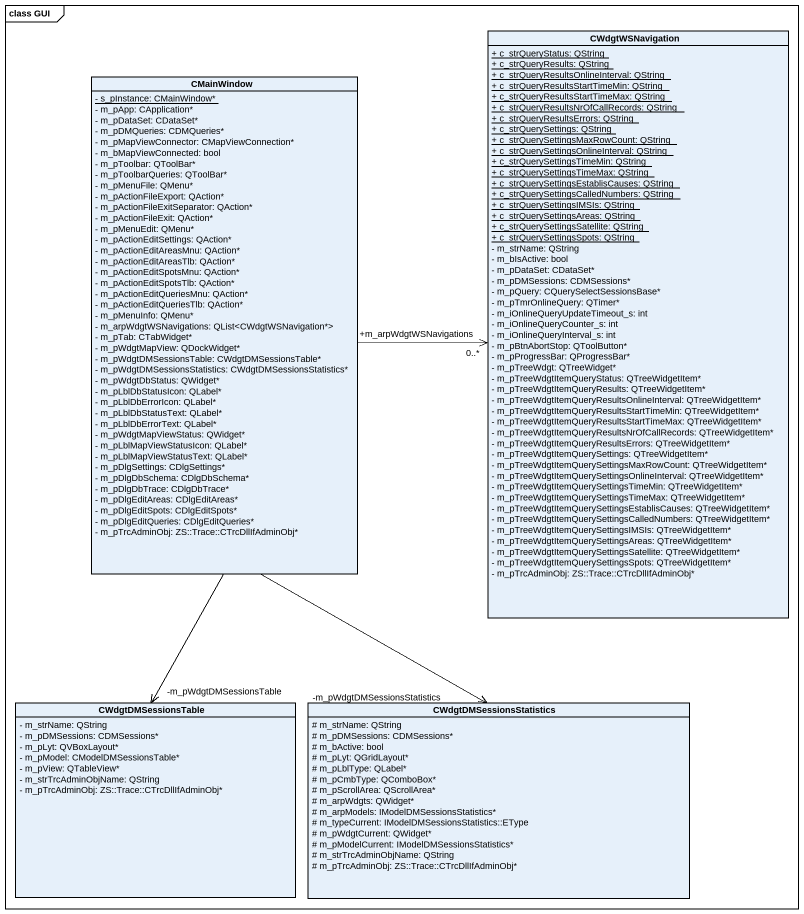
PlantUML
@startuml
mainframe class GUI
hide circle
hide empty members
skinparam classAttributeIconSize 0
class CWdgtWSNavigation {
  {static} + c_strQueryStatus: QString
  {static} + c_strQueryResults: QString
  {static} + c_strQueryResultsOnlineInterval: QString
  {static} + c_strQueryResultsStartTimeMin: QString
  {static} + c_strQueryResultsStartTimeMax: QString
  {static} + c_strQueryResultsNrOfCallRecords: QString
  {static} + c_strQueryResultsErrors: QString
  {static} + c_strQuerySettings: QString
  {static} + c_strQuerySettingsMaxRowCount: QString
  {static} + c_strQuerySettingsOnlineInterval: QString
  {static} + c_strQuerySettingsTimeMin: QString
  {static} + c_strQuerySettingsTimeMax: QString
  {static} + c_strQuerySettingsEstablisCauses: QString
  {static} + c_strQuerySettingsCalledNumbers: QString
  {static} + c_strQuerySettingsIMSIs: QString
  {static} + c_strQuerySettingsAreas: QString
  {static} + c_strQuerySettingsSatellite: QString
  {static} + c_strQuerySettingsSpots: QString
  - m_strName: QString
  - m_bIsActive: bool
  - m_pDataSet: CDataSet*
  - m_pDMSessions: CDMSessions*
  - m_pQuery: CQuerySelectSessionsBase*
  - m_pTmrOnlineQuery: QTimer*
  - m_iOnlineQueryUpdateTimeout_s: int
  - m_iOnlineQueryCounter_s: int
  - m_iOnlineQueryInterval_s: int
  - m_pBtnAbortStop: QToolButton*
  - m_pProgressBar: QProgressBar*
  - m_pTreeWdgt: QTreeWidget*
  - m_pTreeWdgtItemQueryStatus: QTreeWidgetItem*
  - m_pTreeWdgtItemQueryResults: QTreeWidgetItem*
  - m_pTreeWdgtItemQueryResultsOnlineInterval: QTreeWidgetItem*
  - m_pTreeWdgtItemQueryResultsStartTimeMin: QTreeWidgetItem*
  - m_pTreeWdgtItemQueryResultsStartTimeMax: QTreeWidgetItem*
  - m_pTreeWdgtItemQueryResultsNrOfCallRecords: QTreeWidgetItem*
  - m_pTreeWdgtItemQueryResultsErrors: QTreeWidgetItem*
  - m_pTreeWdgtItemQuerySettings: QTreeWidgetItem*
  - m_pTreeWdgtItemQuerySettingsMaxRowCount: QTreeWidgetItem*
  - m_pTreeWdgtItemQuerySettingsOnlineInterval: QTreeWidgetItem*
  - m_pTreeWdgtItemQuerySettingsTimeMin: QTreeWidgetItem*
  - m_pTreeWdgtItemQuerySettingsTimeMax: QTreeWidgetItem*
  - m_pTreeWdgtItemQuerySettingsEstablisCauses: QTreeWidgetItem*
  - m_pTreeWdgtItemQuerySettingsCalledNumbers: QTreeWidgetItem*
  - m_pTreeWdgtItemQuerySettingsIMSIs: QTreeWidgetItem*
  - m_pTreeWdgtItemQuerySettingsAreas: QTreeWidgetItem*
  - m_pTreeWdgtItemQuerySettingsSatellite: QTreeWidgetItem*
  - m_pTreeWdgtItemQuerySettingsSpots: QTreeWidgetItem*
  - m_pTrcAdminObj: ZS::Trace::CTrcDllIfAdminObj*
}
class CMainWindow {
  {static} - s_pInstance: CMainWindow*
  - m_pApp: CApplication*
  - m_pDataSet: CDataSet*
  - m_pDMQueries: CDMQueries*
  - m_pMapViewConnector: CMapViewConnection*
  - m_bMapViewConnected: bool
  - m_pToolbar: QToolBar*
  - m_pToolbarQueries: QToolBar*
  - m_pMenuFile: QMenu*
  - m_pActionFileExport: QAction*
  - m_pActionFileExitSeparator: QAction*
  - m_pActionFileExit: QAction*
  - m_pMenuEdit: QMenu*
  - m_pActionEditSettings: QAction*
  - m_pActionEditAreasMnu: QAction*
  - m_pActionEditAreasTlb: QAction*
  - m_pActionEditSpotsMnu: QAction*
  - m_pActionEditSpotsTlb: QAction*
  - m_pActionEditQueriesMnu: QAction*
  - m_pActionEditQueriesTlb: QAction*
  - m_pMenuInfo: QMenu*
  - m_arpWdgtWSNavigations: QList<CWdgtWSNavigation*>
  - m_pTab: CTabWidget*
  - m_pWdgtMapView: QDockWidget*
  - m_pWdgtDMSessionsTable: CWdgtDMSessionsTable*
  - m_pWdgtDMSessionsStatistics: CWdgtDMSessionsStatistics*
  - m_pWdgtDbStatus: QWidget*
  - m_pLblDbStatusIcon: QLabel*
  - m_pLblDbErrorIcon: QLabel*
  - m_pLblDbStatusText: QLabel*
  - m_pLblDbErrorText: QLabel*
  - m_pWdgtMapViewStatus: QWidget*
  - m_pLblMapViewStatusIcon: QLabel*
  - m_pLblMapViewStatusText: QLabel*
  - m_pDlgSettings: CDlgSettings*
  - m_pDlgDbSchema: CDlgDbSchema*
  - m_pDlgDbTrace: CDlgDbTrace*
  - m_pDlgEditAreas: CDlgEditAreas*
  - m_pDlgEditSpots: CDlgEditSpots*
  - m_pDlgEditQueries: CDlgEditQueries*
  - m_pTrcAdminObj: ZS::Trace::CTrcDllIfAdminObj*
}
class CWdgtDMSessionsTable {
  - m_strName: QString
  - m_pDMSessions: CDMSessions*
  - m_pLyt: QVBoxLayout*
  - m_pModel: CModelDMSessionsTable*
  - m_pView: QTableView*
  - m_strTrcAdminObjName: QString
  - m_pTrcAdminObj: ZS::Trace::CTrcDllIfAdminObj*
}
class CWdgtDMSessionsStatistics {
  # m_strName: QString
  # m_pDMSessions: CDMSessions*
  # m_bActive: bool
  # m_pLyt: QGridLayout*
  # m_pLblType: QLabel*
  # m_pCmbType: QComboBox*
  # m_pScrollArea: QScrollArea*
  # m_arpWdgts: QWidget*
  # m_arpModels: IModelDMSessionsStatistics*
  # m_typeCurrent: IModelDMSessionsStatistics::EType
  # m_pWdgtCurrent: QWidget*
  # m_pModelCurrent: IModelDMSessionsStatistics*
  # m_strTrcAdminObjName: QString
  # m_pTrcAdminObj: ZS::Trace::CTrcDllIfAdminObj*
}
CMainWindow -right-> "+m_arpWdgtWSNavigations\n0..*" CWdgtWSNavigation
CMainWindow --> "-m_pWdgtDMSessionsTable" CWdgtDMSessionsTable
CMainWindow --> "-m_pWdgtDMSessionsStatistics" CWdgtDMSessionsStatistics
@enduml
